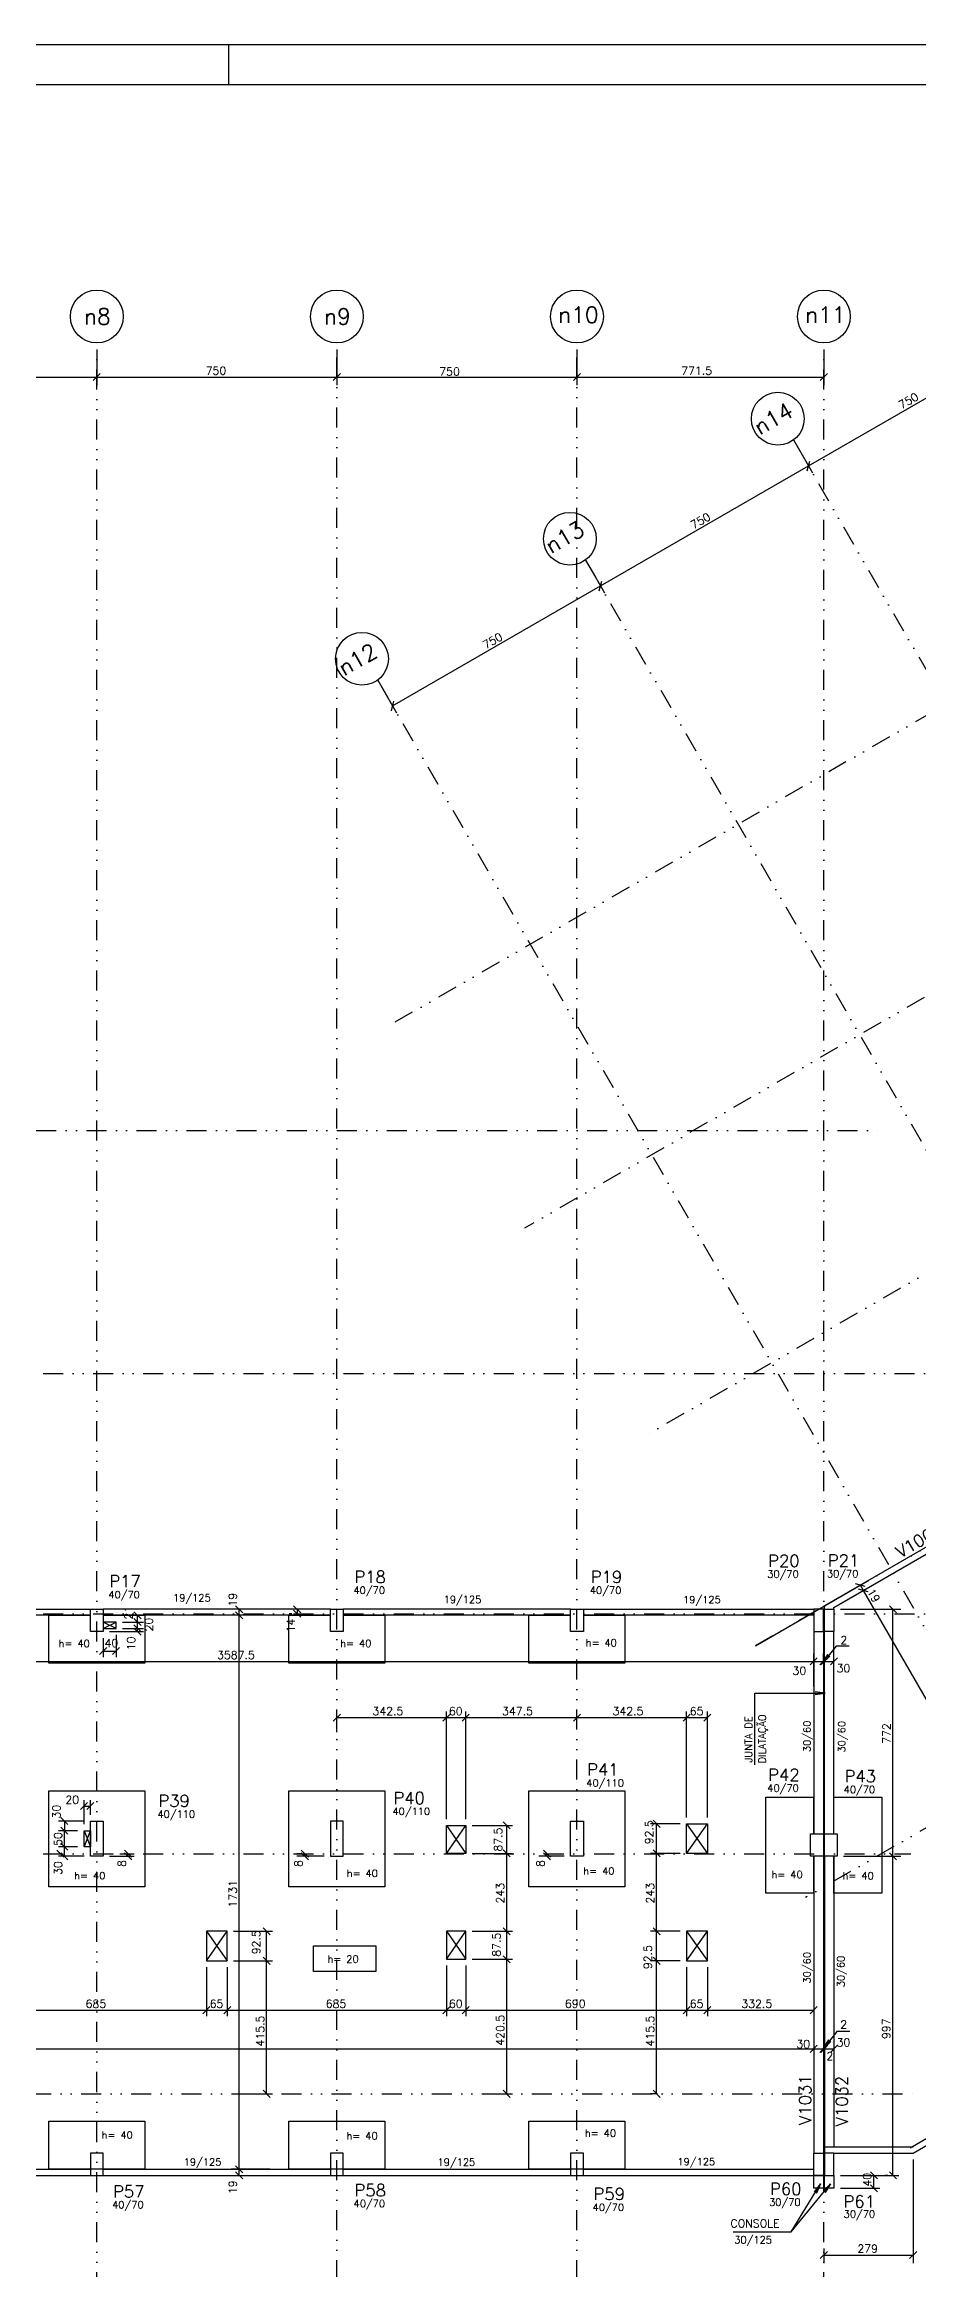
# Model space of a CAD drawing. Extents: x 551734 to 566609, y -375 to 10137.
# Drawn here: x 559059 to 561786, y 3188 to 10137 of the extents above; entities that cross this region are included whole.
import ezdxf

# ---------------------------------------------------------------- set-up
doc = ezdxf.new("R2010")
doc.units = 0
doc.header["$LTSCALE"] = 125
doc.header["$MEASUREMENT"] = 0
doc.linetypes.add('DIVIDE', pattern=[1.25, 0.5, -0.25, 0, -0.25, 0, -0.25])
doc.layers.get('0').update_dxf_attribs({"linetype": 'CONTINUOUS'})
for name, color, linetype in [('205', 14, 'DIVIDE'), ('216', 7, 'CONTINUOUS'), ('220', 4, 'CONTINUOUS'), ('221', 5, 'CONTINUOUS'), ('222', 6, 'CONTINUOUS'), ('238', 11, 'CONTINUOUS'), ('239', 4, 'CONTINUOUS'), ('250', 5, 'CONTINUOUS')]:
    doc.layers.add(name, color=color, linetype=linetype)
doc.styles.get("Standard").update_dxf_attribs({"font": 'ROMANS.SHX'})

msp = doc.modelspace()

# ---------------------------------------------------------------- linework, layer by layer
for p, q in [((551734.2, 10137.2), (566609.2, 10137.2)), ((559634.2, 10012.2), (559634.2, 10137.2))]:
    msp.add_line(p, q)
at = {"layer": '205'}
for p, q in [((564272.4, 9460.1), (560150.1, 7080.1)), ((559222, 2801.2), (559222, 9204.7)), ((559972, 2838.7), (559972, 9204.7)), ((560722, 2838.7), (560722, 9204.7)), ((561493.5, 2801.2), (561493.5, 9204.7)), ((561398.6, 8901.5), (564238.1, 3983.2)), ((564652.1, 8802.4), (560557.7, 6438.5)), ((560749, 8526.5), (563371.5, 3984.3)), ((560099.5, 8151.5), (562721.9, 3609.3)), ((564578.4, 7893.8), (560932.7, 5789)), ((565397.7, 7511.7), (561262.7, 5124.4)), ((565777.1, 6853.8), (561435.7, 4347.3)), ((555904, 6743.8), (561682.1, 6743.8)), ((552483.5, 5984.3), (562301.6, 5984.3)), ((552483.5, 5234.3), (562301.6, 5234.3)), ((552483.5, 4484.3), (561764.7, 4484.3)), ((552446, 3734.3), (561781.2, 3734.3))]:
    msp.add_line(p, q, dxfattribs=at)
at = {"layer": '216'}
for p, q in [((559210.9, 9086.9), (559233, 9109)), ((559210.9, 9086.9), (559233, 9109)), ((559960.9, 9086.9), (559983, 9109)), ((559960.9, 9086.9), (559983, 9109)), ((560710.9, 9086.9), (560733, 9109)), ((560710.9, 9086.9), (560733, 9109)), ((561482.4, 9086.9), (561504.5, 9109)), ((561441.2, 8805.5), (561449.3, 8835.7)), ((561441.2, 8805.5), (561449.3, 8835.7)), ((560791.7, 8430.5), (560799.8, 8460.7)), ((560791.7, 8430.5), (560799.8, 8460.7)), ((560142.2, 8055.5), (560150.3, 8085.7)), ((561622.6, 5319.4), (561592.4, 5327.5)), ((561632.1, 5303), (561601.9, 5311.1)), ((561632.1, 5303), (561601.9, 5311.1)), ((559677.9, 5237.2), (559655.8, 5259.3)), ((559677.9, 5218.2), (559655.8, 5240.3)), ((559677.9, 5218.2), (559655.8, 5240.3)), ((559836.9, 5259.3), (559859, 5237.2)), ((559836.9, 5245.3), (559859, 5223.2)), ((561720.4, 5237.2), (561698.3, 5259.3)), ((561720.4, 5237.2), (561698.3, 5259.3)), ((561450.9, 5074.1), (561473, 5096.2)), ((561450.9, 5074.1), (561473, 5096.2)), ((561450.9, 5074.1), (561473, 5096.2)), ((561480.9, 5074.1), (561503, 5096.2)), ((561480.9, 5074.1), (561503, 5096.2)), ((561483.9, 5074.1), (561506, 5096.2)), ((561483.9, 5074.1), (561506, 5096.2)), ((561513.9, 5074.1), (561536, 5096.2)), ((559119, 4473.2), (559096.9, 4495.3)), ((559882.9, 4473.2), (559860.8, 4495.3)), ((559882.9, 4465.2), (559860.8, 4487.3)), ((560639.2, 4473.2), (560617.1, 4495.3)), ((560639.2, 4465.2), (560617.1, 4487.3)), ((561720.4, 4465.2), (561698.3, 4487.3)), ((561720.4, 4465.2), (561698.3, 4487.3)), ((561450.9, 3863.7), (561473, 3885.8)), ((561450.9, 3863.7), (561473, 3885.8)), ((561450.9, 3863.7), (561473, 3885.8)), ((561450.9, 3863.7), (561473, 3885.8)), ((561450.9, 3863.7), (561473, 3885.8)), ((561450.9, 3863.7), (561473, 3885.8)), ((561480.9, 3863.7), (561503, 3885.8)), ((561480.9, 3863.7), (561503, 3885.8)), ((561483.9, 3863.7), (561506, 3885.8)), ((561483.9, 3863.7), (561506, 3885.8)), ((561513.9, 3863.7), (561536, 3885.8)), ((561536, 3885.8), (561513.9, 3863.7)), ((559677.9, 3487.2), (559655.8, 3509.3)), ((559677.9, 3487.2), (559655.8, 3509.3)), ((559677.9, 3487.2), (559655.8, 3509.3)), ((559677.9, 3468.2), (559655.8, 3490.3)), ((561660.9, 3468.2), (561638.8, 3490.3)), ((561720.4, 3468.2), (561698.3, 3490.3)), ((561720.4, 3468.2), (561698.3, 3490.3)), ((561660.9, 3428.2), (561638.8, 3450.3)), ((561482.4, 3219.4), (561504.5, 3241.5)), ((561761.4, 3219.4), (561783.5, 3241.5))]:
    msp.add_line(p, q, dxfattribs=at)
at = {"layer": '216', "linetype": 'Continuous'}
for p, q in [((559335.7, 5229.3), (559335.7, 5229.3)), ((559360.2, 5218.2), (559338.1, 5240.3)), ((559360.2, 5197.2), (559338.1, 5219.3)), ((559360.2, 5197.2), (559338.1, 5219.3)), ((559242, 5178.3), (559242, 5178.3)), ((559242, 5178.3), (559242, 5178.3)), ((559282, 5208.3), (559282, 5208.3)), ((559282, 5208.3), (559282, 5208.3)), ((559282, 5188.3), (559282, 5188.3)), ((559282, 5188.3), (559282, 5188.3)), ((559282, 5188.3), (559282, 5188.3)), ((559360.2, 5177.2), (559338.1, 5199.3)), ((559360.2, 5177.2), (559338.1, 5199.3)), ((559360.2, 5167.2), (559338.1, 5189.3)), ((559230.9, 5106.4), (559253, 5128.5)), ((559270.9, 5106.4), (559293, 5128.5)), ((559960.9, 4898.8), (559983, 4920.9)), ((560303.4, 4898.8), (560325.5, 4920.9)), ((560303.4, 4898.8), (560325.5, 4920.9)), ((560363.4, 4898.8), (560385.5, 4920.9)), ((560363.4, 4898.8), (560385.5, 4920.9)), ((560710.9, 4898.8), (560733, 4920.9)), ((560710.9, 4898.8), (560733, 4920.9)), ((560722, 4876.7), (560722, 4876.7)), ((560722, 4876.7), (560722, 4876.7)), ((561053.4, 4898.8), (561075.5, 4920.9)), ((561053.4, 4898.8), (561075.5, 4920.9)), ((561118.4, 4898.8), (561140.5, 4920.9)), ((559972, 4844), (559972, 4844)), ((559109.7, 4597.3), (559131.8, 4575.2)), ((559170.9, 4622.1), (559193, 4644.2)), ((559190.9, 4622.1), (559213, 4644.2)), ((559202, 4586.3), (559202, 4586.3)), ((559202, 4586.3), (559202, 4586.3)), ((560981.9, 4566.7), (560959.8, 4588.8)), ((559109.7, 4567.3), (559131.8, 4545.2)), ((559131.8, 4545.2), (559109.7, 4567.3)), ((559131.8, 4495.2), (559109.7, 4517.3)), ((559131.8, 4495.2), (559109.7, 4517.3)), ((559182, 4556.3), (559182, 4556.3)), ((559182, 4556.3), (559182, 4556.3)), ((559182, 4556.3), (559182, 4556.3)), ((560314.5, 4572.8), (560314.5, 4572.8)), ((560314.5, 4572.8), (560314.5, 4572.8)), ((560374.5, 4572.8), (560374.5, 4572.8)), ((560374.5, 4572.8), (560374.5, 4572.8)), ((560374.5, 4572.8), (560374.5, 4572.8)), ((560513.5, 4561.7), (560491.4, 4583.8)), ((561064.5, 4577.8), (561064.5, 4577.8)), ((561064.5, 4577.8), (561064.5, 4577.8)), ((561064.5, 4577.8), (561064.5, 4577.8)), ((561129.5, 4577.8), (561129.5, 4577.8)), ((559131.8, 4465.2), (559109.7, 4487.3)), ((559120.8, 4506.3), (559120.8, 4506.3)), ((559182, 4506.3), (559182, 4506.3)), ((559202, 4476.3), (559202, 4476.3)), ((559242, 4476.3), (559242, 4476.3)), ((559274.3, 4484.3), (559274.3, 4484.3)), ((559331.1, 4473.2), (559309, 4495.3)), ((559331.1, 4465.2), (559309, 4487.3)), ((560374.5, 4485.3), (560374.5, 4485.3)), ((560374.5, 4485.3), (560374.5, 4485.3)), ((560513.5, 4474.2), (560491.4, 4496.3)), ((560513.5, 4474.2), (560491.4, 4496.3)), ((560981.9, 4474.2), (560959.8, 4496.3)), ((560981.9, 4474.2), (560959.8, 4496.3)), ((561064.5, 4485.3), (561064.5, 4485.3)), ((561064.5, 4485.3), (561064.5, 4485.3)), ((559629.5, 4242.3), (559629.5, 4242.3)), ((559763.5, 4231.2), (559741.4, 4253.3)), ((560374.5, 4242.3), (560374.5, 4242.3)), ((560374.5, 4242.3), (560374.5, 4242.3)), ((560513.5, 4231.2), (560491.4, 4253.3)), ((560513.5, 4231.2), (560491.4, 4253.3)), ((560981.9, 4231.2), (560959.8, 4253.3)), ((560981.9, 4231.2), (560959.8, 4253.3)), ((561064.5, 4242.3), (561064.5, 4242.3)), ((561064.5, 4242.3), (561064.5, 4242.3)), ((559564.5, 4149.8), (559564.5, 4149.8)), ((559564.5, 4149.8), (559564.5, 4149.8)), ((559629.5, 4149.8), (559629.5, 4149.8)), ((559629.5, 4149.8), (559629.5, 4149.8)), ((559629.5, 4149.8), (559629.5, 4149.8)), ((559629.5, 4149.8), (559629.5, 4149.8)), ((559763.5, 4138.7), (559741.4, 4160.8)), ((559763.5, 4138.7), (559741.4, 4160.8)), ((560314.5, 4154.8), (560314.5, 4154.8)), ((560314.5, 4154.8), (560314.5, 4154.8)), ((560374.5, 4154.8), (560374.5, 4154.8)), ((560374.5, 4154.8), (560374.5, 4154.8)), ((560374.5, 4154.8), (560374.5, 4154.8)), ((560374.5, 4154.8), (560374.5, 4154.8)), ((560513.5, 4143.7), (560491.4, 4165.8)), ((560513.5, 4143.7), (560491.4, 4165.8)), ((560981.9, 4138.7), (560959.8, 4160.8)), ((560981.9, 4138.7), (560959.8, 4160.8)), ((561064.5, 4149.8), (561064.5, 4149.8)), ((561064.5, 4149.8), (561064.5, 4149.8)), ((561064.5, 4149.8), (561064.5, 4149.8)), ((561064.5, 4149.8), (561064.5, 4149.8)), ((561129.5, 4149.8), (561129.5, 4149.8)), ((561129.5, 4149.8), (561129.5, 4149.8)), ((559553.4, 3984.5), (559575.5, 4006.6)), ((559553.4, 3984.5), (559575.5, 4006.6)), ((559618.4, 3984.5), (559640.5, 4006.6)), ((559618.4, 3984.5), (559640.5, 4006.6)), ((560303.4, 3984.5), (560325.5, 4006.6)), ((560303.4, 3984.5), (560325.5, 4006.6)), ((560363.4, 3984.5), (560385.5, 4006.6)), ((560363.4, 3984.5), (560385.5, 4006.6)), ((561053.4, 3984.5), (561075.5, 4006.6)), ((561053.4, 3984.5), (561075.5, 4006.6)), ((561118.4, 3984.5), (561140.5, 4006.6)), ((561118.4, 3984.5), (561140.5, 4006.6)), ((561450.9, 3984.5), (561473, 4006.6)), ((561462, 4008.6), (561462, 4008.6)), ((559667.1, 3734.3), (559667.1, 3734.3)), ((559763.5, 3723.2), (559741.4, 3745.3)), ((560417.1, 3734.3), (560417.1, 3734.3)), ((560513.5, 3723.2), (560491.4, 3745.3)), ((560981.9, 3723.2), (560959.8, 3745.3)), ((560993.3, 3734.3), (560993.3, 3734.3))]:
    msp.add_line(p, q, dxfattribs=at)
at = {"layer": '220'}
for points in [[(559202, 5248.3), (559242, 5248.3), (559242, 5178.3), (559202, 5178.3), (559202, 5248.3)], [(559952, 5248.3), (559992, 5248.3), (559992, 5178.3), (559952, 5178.3), (559952, 5248.3)], [(560702, 5248.3), (560742, 5248.3), (560742, 5178.3), (560702, 5178.3), (560702, 5248.3)], [(561492, 5248.3), (561462, 5248.3), (561462, 5178.3), (561492, 5178.3), (561492, 5248.3)], [(561495, 5248.3), (561525, 5248.3), (561525, 5178.3), (561495, 5178.3), (561495, 5248.3)], [(559242, 4476.3), (559202, 4476.3), (559202, 4586.3), (559242, 4586.3), (559242, 4476.3)], [(559992, 4586.3), (559952, 4586.3), (559952, 4476.3), (559992, 4476.3), (559992, 4586.3)], [(560702, 4586.3), (560742, 4586.3), (560742, 4476.3), (560702, 4476.3), (560702, 4586.3)], [(561452, 4546.3), (561492, 4546.3), (561492, 4476.3), (561452, 4476.3), (561452, 4546.3)], [(561495, 4546.3), (561535, 4546.3), (561535, 4476.3), (561495, 4476.3), (561495, 4546.3)], [(559242, 3549.3), (559202, 3549.3), (559202, 3479.3), (559242, 3479.3), (559242, 3549.3)], [(559992, 3549.3), (559952, 3549.3), (559952, 3479.3), (559992, 3479.3), (559992, 3549.3)], [(560742, 3549.3), (560702, 3549.3), (560702, 3479.3), (560742, 3479.3), (560742, 3549.3)], [(561492, 3479.3), (561462, 3479.3), (561462, 3549.3), (561492, 3549.3), (561492, 3479.3)], [(561525, 3549.3), (561495, 3549.3), (561495, 3479.3), (561525, 3479.3), (561525, 3549.3)]]:
    msp.add_lwpolyline(points, dxfattribs=at)
at = {"layer": '221'}
for centre in [(559222, 9287.3), (559972, 9287.3), (560722, 9287.3), (561493.5, 9287.3), (561349.5, 8967.9), (560700, 8592.9), (560050.5, 8217.9)]:
    msp.add_circle(centre, 82.5, dxfattribs=at)
at = {"layer": '222'}
msp.add_line((552046.7, 10012.2), (566484.2, 10012.2), dxfattribs=at)
at = {"layer": '238'}
for p, q in [((562342.4, 5747.8), (561495, 5258.5)), ((561525, 5253.9), (562351.9, 5731.3)), ((558492, 5248.3), (559202, 5248.3)), ((559202, 5229.3), (558492, 5229.3)), ((559072, 5079.3), (559072, 5229.3)), ((559072, 5229.3), (559202, 5229.3)), ((559952, 5248.3), (559242, 5248.3)), ((559952, 5229.3), (559242, 5229.3)), ((559242, 5229.3), (559372, 5229.3)), ((559372, 5229.3), (559372, 5079.3)), ((559822, 5079.3), (559822, 5229.3)), ((559822, 5229.3), (559952, 5229.3)), ((560702, 5248.3), (559992, 5248.3)), ((560702, 5229.3), (559992, 5229.3)), ((559992, 5229.3), (560122, 5229.3)), ((560122, 5229.3), (560122, 5079.3)), ((560572, 5079.3), (560572, 5229.3)), ((560572, 5229.3), (560702, 5229.3)), ((560742, 5248.3), (561462, 5248.3)), ((561462, 5229.3), (560742, 5229.3)), ((560742, 5229.3), (560872, 5229.3)), ((560872, 5229.3), (560872, 5079.3)), ((561495, 5248.3), (561495, 5258.5)), ((561525, 5248.3), (561525, 5253.9)), ((561462, 5179.3), (561462, 4546.3)), ((561492, 5179.3), (561492, 4546.3)), ((561495, 4546.3), (561495, 5179.3)), ((561525, 4546.3), (561525, 5179.3)), ((559372, 5079.3), (559072, 5079.3)), ((560122, 5079.3), (559822, 5079.3)), ((560872, 5079.3), (560572, 5079.3)), ((561312, 4661.3), (561462, 4661.3)), ((561312, 4361.3), (561312, 4661.3)), ((561462, 4546.3), (561462, 4661.3)), ((561525, 4661.3), (561675, 4661.3)), ((561525, 4546.3), (561525, 4661.3)), ((561675, 4661.3), (561675, 4361.3)), ((561462, 4476.3), (561462, 3549.3)), ((561462, 4361.3), (561462, 4476.3)), ((561492, 4476.3), (561492, 3549.3)), ((561495, 4476.3), (561495, 3549.3)), ((561525, 4476.3), (561525, 3568.3)), ((561525, 4361.3), (561525, 4476.3)), ((561462, 4361.3), (561312, 4361.3)), ((561675, 4361.3), (561525, 4361.3)), ((561763, 3565.7), (562518.4, 4001.9)), ((561772.5, 3549.3), (562493.2, 3965.4)), ((561495, 3568.3), (561772.5, 3568.3)), ((561525, 3549.3), (561772.5, 3549.3)), ((558492, 3498.3), (559202, 3498.3)), ((558492, 3479.3), (559202, 3479.3)), ((559242, 3498.3), (559952, 3498.3)), ((559242, 3479.3), (559952, 3479.3)), ((559992, 3498.3), (560702, 3498.3)), ((559992, 3479.3), (560722, 3479.3)), ((560742, 3498.3), (561462, 3498.3)), ((560742, 3479.3), (561462, 3479.3))]:
    msp.add_line(p, q, dxfattribs=at)
for points in [[(559242, 5188.3), (559282, 5188.3), (559282, 5208.3), (559242, 5208.3), (559242, 5188.3)], [(559072, 4681.3), (559372, 4681.3), (559372, 4381.3), (559072, 4381.3), (559072, 4681.3)], [(559822, 4681.3), (560122, 4681.3), (560122, 4381.3), (559822, 4381.3), (559822, 4681.3)], [(560572, 4681.3), (560872, 4681.3), (560872, 4381.3), (560572, 4381.3), (560572, 4681.3)], [(559202, 4506.3), (559182, 4506.3), (559182, 4556.3), (559202, 4556.3), (559202, 4506.3)], [(560314.5, 4572.8), (560374.5, 4572.8), (560374.5, 4485.3), (560314.5, 4485.3), (560314.5, 4572.8)], [(561064.5, 4577.8), (561129.5, 4577.8), (561129.5, 4485.3), (561064.5, 4485.3), (561064.5, 4577.8)], [(559564.5, 4149.8), (559629.5, 4149.8), (559629.5, 4242.3), (559564.5, 4242.3), (559564.5, 4149.8)], [(560374.5, 4242.3), (560314.5, 4242.3), (560314.5, 4154.8), (560374.5, 4154.8), (560374.5, 4242.3)], [(561129.5, 4242.3), (561064.5, 4242.3), (561064.5, 4149.8), (561129.5, 4149.8), (561129.5, 4242.3)], [(559072, 3498.3), (559072, 3648.3), (559372, 3648.3), (559372, 3498.3), (559072, 3498.3)], [(559822, 3498.3), (559822, 3648.3), (560122, 3648.3), (560122, 3498.3), (559822, 3498.3)], [(560572, 3498.3), (560572, 3648.3), (560872, 3648.3), (560872, 3498.3), (560572, 3498.3)], [(561462, 3479.3), (561492, 3479.3), (561492, 3439.3), (561462, 3439.3), (561462, 3479.3)], [(561495, 3479.3), (561525, 3479.3), (561525, 3439.3), (561495, 3439.3), (561495, 3479.3)]]:
    msp.add_lwpolyline(points, dxfattribs=at)
at = {"layer": '239'}
msp.add_lwpolyline([(559898.5, 4196.9), (560093.4, 4196.9), (560093.4, 4116.4), (559898.5, 4116.4), (559898.5, 4196.9)], dxfattribs=at)
at = {"layer": '250'}
for p, q in [((559222, 9184.7), (559222, 9073)), ((559972, 9184.7), (559972, 9073)), ((560722, 9184.7), (560722, 9073)), ((561445.3, 8820.6), (562094.8, 9195.6)), ((561493.5, 9184.7), (561493.5, 9073)), ((558472, 9098), (559222, 9098)), ((559222, 9098), (559972, 9098)), ((559972, 9098), (560722, 9098)), ((560722, 9098), (561493.5, 9098)), ((561408.6, 8884.1), (561457.8, 8798.9)), ((560795.7, 8445.6), (561445.3, 8820.6)), ((560759, 8509.1), (560808.2, 8423.9)), ((560146.2, 8070.6), (560795.7, 8445.6)), ((560109.5, 8134.1), (560158.7, 8048.9)), ((561280.1, 5134.4), (561629.1, 5336)), ((561542.3, 5263.9), (561638.6, 5319.5)), ((561617, 5307), (561607.5, 5323.5)), ((562407.5, 3937.8), (561617, 5307)), ((559694.3, 5248.3), (559641.8, 5248.3)), ((559678.4, 5229.3), (559641.8, 5229.3)), ((559666.8, 5229.3), (559666.8, 5248.3)), ((559666.8, 3498.3), (559666.8, 5229.3)), ((559932, 5248.3), (559823, 5248.3)), ((559831.4, 5234.3), (559823, 5234.3)), ((559848, 5248.3), (559848, 5234.3)), ((561545, 5248.3), (561734.4, 5248.3)), ((561709.4, 4476.3), (561709.4, 5249.3)), ((559282, 5188.3), (559242, 5208.3)), ((559242, 5188.3), (559282, 5208.3)), ((561462, 5159.3), (561462, 5060.2)), ((557874.5, 5085.2), (561462, 5085.2)), ((561462, 5006.9), (561462, 5110.2)), ((561462, 5085.2), (561492, 5085.2)), ((561492, 5078.9), (561492, 5110.2)), ((561492, 5085.2), (561495, 5085.2)), ((561495, 5070.3), (561495, 5110.2)), ((561495, 5085.2), (561525, 5085.2)), ((561525, 5061.6), (561525, 5110.2)), ((559182, 4556.3), (559202, 4506.3)), ((559182, 4506.3), (559202, 4556.3)), ((560314.5, 4572.8), (560374.5, 4485.3)), ((560314.5, 4485.3), (560374.5, 4572.8)), ((561064.5, 4577.8), (561129.5, 4485.3)), ((561064.5, 4485.3), (561129.5, 4577.8)), ((559861.9, 4484.3), (559846.8, 4484.3)), ((559932, 4476.3), (559846.8, 4476.3)), ((559871.8, 4476.3), (559871.8, 4484.3)), ((560682, 4476.3), (560603.2, 4476.3)), ((560628.2, 4476.3), (560628.2, 4484.3)), ((560644.4, 4484.3), (560653.2, 4484.3)), ((561555, 4476.3), (561734.4, 4476.3)), ((561709.4, 3479.3), (561709.4, 4476.3)), ((559564.5, 4149.8), (559629.5, 4242.3)), ((559564.5, 4242.3), (559629.5, 4149.8)), ((560314.5, 4154.8), (560374.5, 4242.3)), ((560314.5, 4242.3), (560374.5, 4154.8)), ((561064.5, 4149.8), (561129.5, 4242.3)), ((561064.5, 4242.3), (561129.5, 4149.8)), ((561462, 3994), (561462, 3849.7)), ((561462, 3960.1), (561462, 3849.7)), ((561462, 3922.7), (561462, 3849.7)), ((561462, 3912.2), (561462, 3849.7)), ((561525, 3948.2), (561525, 3849.7)), ((556231.5, 3874.7), (561462, 3874.7)), ((561462, 3874.7), (561492, 3874.7)), ((561492, 3874.7), (561495, 3874.7)), ((561495, 3874.7), (561525, 3874.7)), ((559762.3, 3498.3), (559641.8, 3498.3)), ((559712.1, 3498.3), (559641.8, 3498.3)), ((559666.8, 3479.3), (559666.8, 3498.3)), ((559677.7, 3479.3), (559691.8, 3479.3)), ((561545, 3479.3), (561728.1, 3479.3)), ((561649.9, 3439.3), (561649.9, 3479.3)), ((561693.1, 3479.3), (561684.4, 3479.3)), ((561772.5, 3529.3), (561772.5, 3205.5)), ((561545, 3439.3), (561668.6, 3439.3)), ((561493.5, 3251), (561493.5, 3205.5)), ((561493.5, 3230.5), (561772.5, 3230.5))]:
    msp.add_line(p, q, dxfattribs=at)
at = {"layer": '250', "linetype": 'Continuous'}
for p, q in [((559349.2, 5208.3), (559349.2, 5229.3)), ((559355.7, 5229.3), (559367.9, 5229.3)), ((559242, 5158.3), (559242, 5098.7)), ((559262, 5178.3), (559367.9, 5178.3)), ((559282, 5168.3), (559282, 5098.7)), ((559302, 5208.3), (559367.9, 5208.3)), ((559302, 5208.3), (559367.9, 5208.3)), ((559302, 5188.3), (559367.9, 5188.3)), ((559302, 5188.3), (559367.9, 5188.3)), ((559349.2, 5188.3), (559349.2, 5208.3)), ((559349.2, 5178.3), (559349.2, 5188.3)), ((559242, 5117.4), (559282, 5117.4)), ((559972, 4864), (559972, 4928.6)), ((559972, 4909.8), (560314.5, 4909.8)), ((560314.5, 4592.8), (560314.5, 4928.6)), ((560314.5, 4592.8), (560314.5, 4928.6)), ((560314.5, 4909.8), (560374.5, 4909.8)), ((560374.5, 4592.8), (560374.5, 4928.6)), ((560374.5, 4592.8), (560374.5, 4928.6)), ((560374.5, 4909.8), (560722, 4909.8)), ((560722, 4896.7), (560722, 4928.6)), ((560722, 4896.7), (560722, 4928.6)), ((560722, 4909.8), (561064.5, 4909.8)), ((561064.5, 4597.8), (561064.5, 4928.6)), ((561064.5, 4597.8), (561064.5, 4928.6)), ((561064.5, 4909.8), (561129.5, 4909.8)), ((561129.5, 4597.8), (561129.5, 4928.6)), ((559182, 4586.3), (559102, 4586.3)), ((559120.8, 4586.3), (559120.8, 4556.3)), ((559182, 4576.3), (559182, 4651.9)), ((559182, 4633.2), (559202, 4633.2)), ((559202, 4606.3), (559202, 4651.9)), ((559162, 4556.3), (559102, 4556.3)), ((559162, 4556.3), (559102, 4556.3)), ((559120.8, 4506.3), (559120.8, 4556.3)), ((560394.5, 4572.8), (560521.2, 4572.8)), ((560502.5, 4485.3), (560502.5, 4572.8)), ((561044.5, 4577.8), (560952.1, 4577.8)), ((560970.8, 4485.3), (560970.8, 4577.8)), ((559162, 4506.3), (559102, 4506.3)), ((559182, 4476.3), (559102, 4476.3)), ((559120.8, 4476.3), (559120.8, 4506.3)), ((559262, 4476.3), (559338.8, 4476.3)), ((559294.3, 4484.3), (559338.8, 4484.3)), ((559320.1, 4476.3), (559320.1, 4484.3)), ((560394.5, 4485.3), (560521.2, 4485.3)), ((560394.5, 4485.3), (560521.2, 4485.3)), ((560502.5, 4242.3), (560502.5, 4485.3)), ((561044.5, 4485.3), (560952.1, 4485.3)), ((561044.5, 4485.3), (560952.1, 4485.3)), ((560970.8, 4242.3), (560970.8, 4485.3)), ((559649.5, 4242.3), (559771.2, 4242.3)), ((559752.5, 4149.8), (559752.5, 4242.3)), ((560394.5, 4242.3), (560521.2, 4242.3)), ((560394.5, 4242.3), (560521.2, 4242.3)), ((560502.5, 4154.8), (560502.5, 4242.3)), ((561044.5, 4242.3), (560952.1, 4242.3)), ((561044.5, 4242.3), (560952.1, 4242.3)), ((560970.8, 4149.8), (560970.8, 4242.3)), ((559564.5, 4129.8), (559564.5, 3976.8)), ((559564.5, 4129.8), (559564.5, 3976.8)), ((559629.5, 4129.8), (559629.5, 3976.8)), ((559629.5, 4129.8), (559629.5, 3976.8)), ((559649.5, 4149.8), (559771.2, 4149.8)), ((559649.5, 4149.8), (559771.2, 4149.8)), ((559752.5, 3734.3), (559752.5, 4149.8)), ((560314.5, 4134.8), (560314.5, 3976.8)), ((560314.5, 4134.8), (560314.5, 3976.8)), ((560374.5, 4134.8), (560374.5, 3976.8)), ((560374.5, 4134.8), (560374.5, 3976.8)), ((560394.5, 4154.8), (560521.2, 4154.8)), ((560394.5, 4154.8), (560521.2, 4154.8)), ((560502.5, 3734.3), (560502.5, 4154.8)), ((561044.5, 4149.8), (560952.1, 4149.8)), ((561044.5, 4149.8), (560952.1, 4149.8)), ((560970.8, 3734.3), (560970.8, 4149.8)), ((561064.5, 4129.8), (561064.5, 3976.8)), ((561064.5, 4129.8), (561064.5, 3976.8)), ((561129.5, 4129.8), (561129.5, 3976.8)), ((561129.5, 4129.8), (561129.5, 3976.8)), ((558879.5, 3995.5), (559564.5, 3995.5)), ((559564.5, 3995.5), (559629.5, 3995.5)), ((559629.5, 3995.5), (560314.5, 3995.5)), ((560314.5, 3995.5), (560374.5, 3995.5)), ((560374.5, 3995.5), (561064.5, 3995.5)), ((561064.5, 3995.5), (561129.5, 3995.5)), ((561129.5, 3995.5), (561462, 3995.5)), ((561462, 3988.6), (561462, 3976.8)), ((559687.1, 3734.3), (559771.2, 3734.3)), ((560437.1, 3734.3), (560521.2, 3734.3)), ((560973.3, 3734.3), (560952.1, 3734.3))]:
    msp.add_line(p, q, dxfattribs=at)
at = {"layer": '250'}
for points in [[(561572, 5133), (561531.7, 5133), (561489.6, 5080), (561505.7, 5106.8), (561489.6, 5080), (561512.1, 5101.7)], [(561277.3, 4762.5), (561277.3, 4986.1), (561497.3, 4986.1), (561466.4, 4982), (561497.3, 4986.1), (561466.4, 4990.1)], [(561574.8, 3929.3), (561534.5, 3929.3), (561492.4, 3876.3), (561508.5, 3903.1), (561492.4, 3876.3), (561514.9, 3898)], [(561210.5, 3302.6), (561391.4, 3302.6), (561483.3, 3452.6), (561470.6, 3424), (561483.3, 3452.6), (561463.6, 3428.3)], [(561391.4, 3302.6), (561514.4, 3452.6), (561497.9, 3426), (561514.4, 3452.6), (561491.6, 3431.2)]]:
    msp.add_lwpolyline(points, dxfattribs=at)

# ---------------------------------------------------------------- texts
at = {"layer": '216'}
for s, height, p in [('750', 25, (559562, 9105.5)), ('750', 25, (560291.9, 9102.7)), ('771.5', 25, (561047.7, 9105.5)), ('30/70', 22.5, (561316.6, 5346.8)), ('30/70', 22.5, (561503, 5347.9)), ('40/70', 22.5, (559258.2, 5282.7)), ('19/125', 22.5, (559460.2, 5272.7)), ('40/70', 22.5, (560023.9, 5296.3)), ('19/125', 22.5, (560305.5, 5267.3)), ('40/70', 22.5, (560762.4, 5296.3)), ('19/125', 22.5, (561053.6, 5266.8)), ('h= 40', 22.5, (559102.7, 5130.1)), ('h= 40', 22.5, (559982.3, 5130.2)), ('h= 40', 22.5, (560749.4, 5132.1)), ('2', 25, (561544.9, 5139.4)), ('3587.5', 25, (559597.7, 5092.7)), ('30', 25, (561533.3, 5051.5)), ('30', 25, (561395.5, 5043.4)), ('40/110', 22.5, (560751.2, 4694.3)), ('40/70', 22.5, (561316.7, 4678.2)), ('40/70', 22.5, (561555.3, 4673.6)), ('40/110', 22.5, (559411.6, 4596.8)), ('40/110', 22.5, (560145.8, 4605.6)), ('h= 40', 22.5, (559151.3, 4404.6)), ('h= 40', 22.5, (560002.8, 4411.7)), ('h= 40', 22.5, (560741.9, 4419.2)), ('h= 40', 22.5, (561329.8, 4408)), ('h= 40', 22.5, (561551.9, 4404.2)), ('h= 20', 22.5, (559942.6, 4143.9)), ('2', 25, (561544.8, 3938.5)), ('30', 25, (561407.5, 3877)), ('30', 25, (561533.3, 3882.2)), ('2', 25, (561501.1, 3839.7)), ('h= 40', 22.5, (559236.9, 3594.1)), ('h= 40', 22.5, (560002, 3591.6)), ('h= 40', 22.5, (560746.8, 3600.1)), ('19/125', 22.5, (559493.6, 3510.1)), ('19/125', 22.5, (560286.5, 3509.4)), ('19/125', 22.5, (561036.1, 3511)), ('40/70', 22.5, (560024.3, 3380)), ('30/70', 22.5, (561322.4, 3384.3)), ('40/70', 22.5, (559269.9, 3376.4)), ('40/70', 22.5, (560771, 3368.5)), ('CONSOLE', 25, (561201.8, 3316.9)), ('30/70', 22.5, (561555.4, 3347.2)), ('30/125', 22.5, (561213.5, 3266.6)), ('279', 25, (561598, 3238))]:
    msp.add_text(s, height=height, dxfattribs=at).set_placement(p)
for s, height, rotation, p in [('750', 25, 30, (561736, 8997.1)), ('750', 25, 30, (561086.4, 8622.1)), ('750', 25, 30, (560436.9, 8247.1)), ('19', 25, 90, (559659.3, 5256.6)), ('19', 25, 300, (561627.6, 5303.5)), ('14', 25, 90, (559840.5, 5176)), ('JUNTA DE ', 22.5, 90, (561269.2, 4769.1)), ('DILATAÇÃO', 22.5, 90, (561311.8, 4766.3)), ('30/60', 22.5, 90, (561451.9, 4801.9)), ('30/60', 22.5, 90, (561560.4, 4800.8)), ('772', 25, 90, (561701.9, 4827.8)), ('8', 25, 90, (559864.3, 4443)), ('8', 25, 90, (560620.7, 4443)), ('1731', 25, 90, (559659.3, 4316.3)), ('30/60', 22.5, 90, (561451.9, 4079)), ('30/60', 22.5, 90, (561557.7, 4067.2)), ('997', 25, 90, (561700.7, 3905.4)), ('40', 25, 90, (561640.9, 3444.3)), ('19', 25, 90, (559659.3, 3421))]:
    msp.add_text(s, height=height, rotation=rotation, dxfattribs=at).set_placement(p)
at = {"layer": '216', "linetype": 'Continuous'}
for s, p in [('21', (559333.4, 5216.1)), ('20', (559397.1, 5179.1)), ('10', (559341.7, 5120)), ('30', (559108.4, 4594.3)), ('50', (559113.3, 4508.8)), ('87.5', (560488.1, 4490.9)), ('92.5', (560959.9, 4513.8)), ('30', (559113.3, 4418)), ('8', (559312.6, 4443)), ('243', (560495, 4328.8)), ('243', (560963.3, 4328.8)), ('92.5', (559732.7, 4170)), ('87.5', (560483.5, 4162.6)), ('92.5', (560955.9, 4123.9)), ('415.5', (559745, 3882)), ('420.5', (560495, 3884.5)), ('415.5', (560963.3, 3882))]:
    msp.add_text(s, height=25, rotation=90, dxfattribs=at).set_placement(p)
for s, p in [('40', (559246.4, 5130)), ('342.5', (560083.2, 4917.3)), ('60', (560322, 4917.3)), ('347.5', (560488.2, 4917.3)), ('342.5', (560833.2, 4917.3)), ('65', (561074.5, 4917.3)), ('20', (559123.7, 4640.7)), ('685', (559187, 4003)), ('65', (559574.5, 4003)), ('685', (559937, 4003)), ('60', (560322, 4003)), ('690', (560684.5, 4003)), ('65', (561074.5, 4003)), ('332.5', (561235.7, 4003))]:
    msp.add_text(s, height=25, dxfattribs=at).set_placement(p)
at = {"layer": '220'}
for s, height, p in [('n8', 50, (559181.8, 9262.4)), ('n9', 50, (559931.8, 9262.4)), ('n10', 50, (560663.4, 9267.7)), ('n11', 50, (561434.9, 9267.7)), ('P17', 37.5, (559261.2, 5316.7)), ('P18', 37.5, (560026.9, 5330.3)), ('P19', 37.5, (560765.4, 5330.3)), ('P20', 37.5, (561319.5, 5380.8)), ('P21', 37.5, (561506, 5381.8)), ('P41', 37.5, (560754.1, 4728.3)), ('P42', 37.5, (561319.7, 4712.2)), ('P43', 37.5, (561558.3, 4707.6)), ('P39', 37.5, (559414.6, 4630.8)), ('P40', 37.5, (560148.8, 4639.6)), ('P57', 37.5, (559272.9, 3410.4)), ('P58', 37.5, (560027.2, 3414)), ('P59', 37.5, (560773.9, 3402.5)), ('P60', 37.5, (561325.4, 3418.2)), ('P61', 37.5, (561555.1, 3378.7))]:
    msp.add_text(s, height=height, dxfattribs=at).set_placement(p)
for s, height, rotation, p in [('n14', 50, 30, (561293.4, 8915.1)), ('n13', 50, 30, (560641.7, 8544.4)), ('n12', 50, 30, (559994.3, 8162.9)), ('V1005', 37.5, 30, (561732.7, 5407.4)), ('V1031', 37.5, 90, (561453.7, 3637.2)), ('V1032', 37.5, 90, (561568.5, 3632.9))]:
    msp.add_text(s, height=height, rotation=rotation, dxfattribs=at).set_placement(p)

doc.saveas('drawing.dxf')
